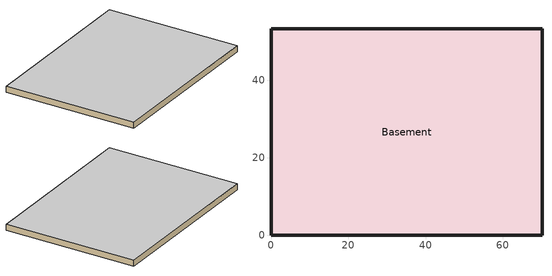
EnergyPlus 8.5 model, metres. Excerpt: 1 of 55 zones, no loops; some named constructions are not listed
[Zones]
Basement
 floor othersidecoefficients (ext_slab_8in_with_carpet): 70.1,53.34 70.1,0 0,0 0,53.34 z-2.44
 wall othersidecoefficients (basement_wall): 70.1,53.34 0,53.34 0,0 70.1,0 70.1,53.34 z-2.44:0
 ceiling adiabatic (int_slab_ceiling): 0,53.34 0,0 70.1,0 70.1,53.34 z0
[EnergyManagementSystem:Program]
StartUpCosts: SET Costs=0; IF M_ab>0 && M_ab_1==0; SET Costs=Costs+2; ENDIF; IF M_ch1>0 &&M_ch1_1==0; SET Costs=Costs+15; ENDIF; IF M_ch2>0 &&M_ch2_1==0; SET Costs=Costs+15; ENDIF; IF M_ch3>0 &&M_ch3_1==0; SET Costs=Costs+15; ENDIF; IF M_hw1>0 &&M_hw1_1==0; SET Costs=Costs+0.8; ENDIF; IF M_hw2>0 &&M_hw2_1==0; SET Costs=Costs+0.8; ENDIF; IF M_hw3>0 &&M_hw3_1==0; SET Costs=Costs+0.8; ENDIF; IF P_mtX>0 && P_mtX_1==0; SET Costs=Costs+10; ENDIF; IF P_REX>0 && P_REX_1==0; SET Costs=Costs+10; ENDIF; SET Costs=Costs*6; SET M_ab_1A=M_ab; SET M_ch1_1A=M_ch1; SET M_ch2_1A=M_ch2; SET M_ch3_1A=M_ch3; SET M_hw1_1A=M_hw1; SET M_hw2_1A=M_hw2; SET M_hw3_1A=M_hw3; SET P_mtX_1A=P_mtX; SET P_REX_1A=P_REX
[EnergyManagementSystem:GlobalVariable]
Patrms_PreheatDeltaT
ER_PreheatDeltaT
OR_PreheatDeltaT
ICU_PreheatDeltaT
LABS_PreheatDeltaT
Wired_LTG
BoilerType; CapRated; EtRated; PLRx; Ecx; SkinLossRate
[EnergyManagementSystem:OutputVariable] Type of Data in Variable=Averaged; Update Frequency=SystemTimestep
Name | EMS Variable | EMS Program or Subroutine
ExhaustEff | ExhaustEff | FuelCellWasteHeat
Eff | Eff | FuelCellWasteHeat
THW | THW | FuelCellWasteHeat
T_OA | T_OA | FuelCellWasteHeat
PLF | PLF | FuelCellWasteHeat
ExhaustTemp | ExhaustTemp | FuelCellWasteHeat
T_ch_Sec | T_ch_Sec
P_ch1 | P_ch1 | VOLTTRON_Sensors
P_ch2 | P_ch2 | VOLTTRON_Sensors
P_ch3 | P_ch3 | VOLTTRON_Sensors
Q_ch1 | Q_ch1 | VOLTTRON_Sensors
Q_ch2 | Q_ch2 | VOLTTRON_Sensors
Q_ch3 | Q_ch3 | VOLTTRON_Sensors
P_Bat | P_Bat | VOLTTRON_Sensors
TW1 | TW1 | VOLTTRON_Sensors
TW2 | TW2 | VOLTTRON_Sensors
TW3 | TW3 | VOLTTRON_Sensors
TW4 | TW4 | VOLTTRON_Sensors
TW5 | TW5 | VOLTTRON_Sensors
TW6 | TW6 | VOLTTRON_Sensors
TW7 | TW7 | VOLTTRON_Sensors
TW8 | TW8 | VOLTTRON_Sensors
TW9 | TW9 | VOLTTRON_Sensors
TW10 | TW10 | VOLTTRON_Sensors
SOC | SOC | VOLTTRON_Sensors
P_mt | P_mt | VOLTTRON_Sensors
T_mt_exhaust | T_mt_exhaust | VOLTTRON_Sensors
M_mt_fuel | M_mt_fuel | VOLTTRON_Sensors
M_mt_exhaust | M_mt_exhaust | VOLTTRON_Sensors
P_fc | P_fc | VOLTTRON_Sensors
P_RE | P_RE | VOLTTRON_Sensors
T_fc_amb | T_fc_amb | VOLTTRON_Sensors
FC_hours | FC_hours | FuelCell_Tracking
FC_starts | FC_starts | FuelCell_Tracking
G_bp1 | G_bp1 | VOLTTRON_Sensors
G_bp2 | G_bp2 | VOLTTRON_Sensors
G_bp3 | G_bp3 | VOLTTRON_Sensors
Q_b1 | Q_b1 | VOLTTRON_Sensors
Q_b2 | Q_b2 | VOLTTRON_Sensors
Q_b3 | Q_b3 | VOLTTRON_Sensors
Q_ab_in | Q_ab_in | VOLTTRON_Sensors
Q_ab_out | Q_ab_out | VOLTTRON_Sensors
Q_ChW | Q_ChW | VOLTTRON_Sensors
Q_HW | Q_HW | VOLTTRON_Sensors
SOC_ts | SOC_ts | VOLTTRON_Sensors
T_OA | T_OA | VOLTTRON_Sensors
CurrentMonthV | CurrentMonthV | VOLTTRON_Sensors
CurrentDayOfMonthV | CurrentDayOfMonthV | VOLTTRON_Sensors
CurrentHourV | CurrentHourV | VOLTTRON_Sensors
CurrentMinuteV | CurrentMinuteV | VOLTTRON_Sensors
Q_TSC | Q_TSC | VOLTTRON_Sensors
Q_TSD | Q_TSD | VOLTTRON_Sensors
M_fc_fuel | M_fc_fuel | VOLTTRON_Sensors
[ExternalInterface:Schedule]
Name | Initial Value
Ch1_D; Ch2_D; Ab_D; B2_D; B3_D; Mt_P; Re_P; Bat_Ch; Bat_Dis | 0
B1_D | 1
[AvailabilityManager:NightCycle] Applicability Schedule=ALWAYS_ON; Fan Schedule=HVACOperationSchd; Control Type=CycleOnAny; Thermostat Tolerance {deltaC}=1; Cycling Run Time {s}=1800
VAV_1 Availability Manager; VAV_ER Availability Manager; VAV_OR Availability Manager; VAV_ICU Availability Manager; VAV_PATRMS Availability Manager; VAV_2 Availability Manager; VAV_LABS Availability Manager; CAV_KITCHEN Availability Manager
[SetpointManager:Scheduled] Control Variable=Temperature
Name | Schedule | Setpoint Node or NodeList
CoolSys1 Loop Plant Demand Inlet Setpoint Manager | CW-Loop-Temp-Schedule | CoolSys1 Demand Inlet Node
VAV_ER SAT setpoint | VAV_SAT_SCH | VAV_ER Supply Equipment Outlet Node
VAV_OR SAT setpoint | VAV_SAT_SCH | VAV_OR Supply Equipment Outlet Node
VAV_ICU SAT setpoint | VAV_SAT_SCH | VAV_ICU Supply Equipment Outlet Node
VAV_PATRMS SAT setpoint | VAV_SAT_SCH | VAV_PATRMS Supply Equipment Outlet Node
VAV_LABS SAT setpoint | VAV_SAT_SCH | VAV_LABS Supply Equipment Outlet Node
HeatSys1 Boiler Setpoint Manager | HW-Loop-Temp-Schedule | Boiler Outlet Nodes
[SetpointManager:MixedAir] Control Variable=Temperature
Name | Setpoint Node or NodeList
VAV_ER_HeatC SAT Manager | VAV_ER_HeatC-VAV_ER_FanNode
VAV_OR_HeatC SAT Manager | VAV_OR_HeatC-VAV_OR_FanNode
VAV_ICU_HeatC SAT Manager | VAV_ICU_HeatC-VAV_ICU_FanNode
VAV_PATRMS_HeatC SAT Manager | VAV_PATRMS_HeatC-VAV_PATRMS_FanNode
VAV_LABS_HeatC SAT Manager | VAV_LABS_HeatC-VAV_LABS_FanNode
[Refrigeration:CompressorRack] Heat Rejection Location=OUTDOORS; Design Condenser Fan Power {W}=1000; Condenser Type=AirCooled
Name | Design Compressor Rack COP {W/W} | Compressor Rack COP Function of Temperature Curve | Condenser Fan Power Function of Temperature Curve | Refrigeration Case Name or WalkIn Name or CaseAndWalkInList
RACK1 | 1.5 | RACK1_RackCOPfTCurve | RACK1_RackCondFanCurve2 | RACK1CaseList
RACK2 | 3 | RACK2_RackCOPfTCurve |  | RACK2CaseList
[Refrigeration:CaseAndWalkInList]
Name | Case or WalkIn 1
RACK1CaseList | Kitchen_Flr_5_Case:1_WALKINFREEZER
RACK2CaseList | Kitchen_Flr_5_Case:2_SELFCONTAINEDDISPLAYCASE
[ElectricLoadCenter:Inverter:LookUpTable]
PV Inverter: Rated Maximum Continuous Output Power {W}=950000; Night Tare Loss Power {W}=0; Nominal Voltage Input {V}=120; Efficiency at 10% Power and Nominal Voltage=0.915; Efficiency at 20% Power and Nominal Voltage=0.944; Efficiency at 30% Power and Nominal Voltage=0.955; Efficiency at 50% Power and Nominal Voltage=0.962; Efficiency at 75% Power and Nominal Voltage=0.963; Efficiency at 100% Power and Nominal Voltage=0.964
[UtilityCost:Tariff] Buy Or Sell=BuyFromUtility
Name | Output Meter | Conversion Factor Choice | Real Time Pricing Charge Schedule
RTP Price Electricity | electricitypurchased:facility | kWh | Electricity_Price
Flat Price Natural Gas | Gas:Facility | CCF
Diesel Price | Diesel:Facility | MMBtu
[UtilityCost:Charge:Simple] Source Variable=totalEnergy; Category Variable=EnergyCharges
Name | Tariff | Cost per Unit Value or Variable
NaturalGas | Flat Price Natural Gas | 0.785
Diesel Cost | Diesel Price | 21.58
[Schedule:Compact]
ALWAYS_ON; HVACOperationSchd: Through: 12/31, For: AllDays, Until: 24:00, 1
CW-Loop-Temp-Schedule: Through: 12/31, For: AllDays, Until: 24:00, 6.7
HW-Loop-Temp-Schedule: Through: 12/31, For: AllDays, Until: 24:00, 82
VAV_SAT_SCH: Through: 12/31, For: AllDays, Until: 24:00, 12.8
IncludeAbsorptionChiller: Through:7/15, For: AllDays, Until: 24:00, 1, Through: 12/31, For: AllDays, Until: 24:00, 0
ExcludeAbsorptionChiller: Through:7/15, For: AllDays, Until: 24:00, 0, Through: 12/31, For: AllDays, Until: 24:00, 1
Ch4_D; B4_D; B5_D; B6_D: Through: 12/31, For: Weekdays AllOtherDays, Until: 24:00, 0
[Schedule:Constant]
Name | Hourly Value
Hourly Charging Energy | 100
Chiller 1 Availability; Chiller 2 Availability; Chiller 3 Availability; Chiller 4 Availability; Stage 5 Schedule | 1
Stage 7 Heating Schedule; Hourly Energy Schedule; Fuel Cell Starts; Previous Fuel Cell Power; Fuel Cell Hours; Ch3_D; TS_D; TS_C; FC_P; Start_Up_Costs | 0
[Schedule:File]
Electricity_Price: File=ScenarioB_Dispatch_Base1_LA.csv; Column Number=16; Rows to Skip at Top=1; Number of Hours of Data=8760; Column Separator=Comma; Interpolate to Timestep=No
[Curve:Quadratic]
Name | Coefficient1 Constant | Coefficient2 x | Coefficient3 x**2 | Minimum Value of x | Maximum Value of x
RACK1_RackCOPfTCurve | 1.7603 | -0.0377 | 0.0004 | 10 | 35
RACK1_RackCondFanCurve2 | 0 | 0.0286 | 0 | 0 | 35
RACK2_RackCOPfTCurve | 1 | 0 | 0 | 0 | 50
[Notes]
The 90.1 Prototype Building Models were developed by Pacific Northwest National Laboratory (PNNL),
under contract with the U.S. Department of Energy (DOE).  These building models were originally derived from
Advanced Energy Design Guide series, and other building industry expert input.
The original purpose of developing these prototype building models was to measure energy saving impacts from
newly published editions of ASHRAE Standard 90.1.  The basic building descriptions can be found in the Scorecards
posted at this website.  The detailed descriptions of the prototype model development and addenda modeling
of ASHRAE/IES Standard 90.1-2010" and "Enhancements to ASHRAE Standard 90.1 Prototype Building Models",
both posted at this website.
WeatherFile:  USA_IL_Chicago-OHare.Intl.AP.725300_TMY3.epw
IDF File:     /phome/comstd/ASHRAE90.1_2013_for_reporting/Hospital/90.1_std2013/input.nobackup/ASHRAE30pct_Hospital_STD2004_Chicago.dd.idf
Run Case:     ASHRAE30pct_Hospital_STD2004_Chicago
GPARM parameters as input:
Case = ASHRAE30pct_Hospital_STD2004_Chicago
weatherfile = USA_IL_Chicago-OHare_TMY2.epw
basement_tempt = Hospital_STD2004_Chicago_bsmt.idf
annual_run = no
avg_oa_tempt_ip = 49.55
maxdiff_oa_tempt_ip = 50.652
ext_wall_type = MassWall
res_ext_wall_ufactor = 0.51104367
nonres_ext_wall_ufactor = 0.698426349
roof_type = MetalDeckRoof
nonres_roof_ufactor = 0.357730569
roof_emissivity = 0.9
roof_solar_absorp = 0.7
res_window = Window_U_0.57_SHGC_0.39
nonres_window = Window_U_0.57_SHGC_0.39
res_window_east = Window_U_0.57_SHGC_0.39
nonres_window_east = Window_U_0.57_SHGC_0.39
sidelighting_control = no
exterior_lights_watts = 16636
condenser_pump_head = 179344.014
chilledwater_pump_head = 56045.00437
chilledwater_pump_secondary_head = 168135.0131
LPD1_Office = 10.76391
LPD3_Record = 13.7778048
LPD4_Corridor = 10.76391
LPD5_NurseStn_Lobby1 = 12.0555792
LPD8_NursStn = 10.76391
LPD9_NurseStn_Lobby2 = 12.7014138
LPD10_Patient_Room = 7.534737
LPD11_Physical_Therapy = 9.687519
LPD12_Lab = 15.069474
LPD13_Radiology = 4.305564
LPD14_Dining = 9.687519
LPD15_Kitchen = 12.916692
avg_oa_tempt = 9.75
maxdiff_oa_tempt = 28.14
oa_office1_flr1 = 0.000711155
oa_office_flr5 = 0.000711155
tsa_exam = 0.01422212
tsa_patient = 0.007111113
SAT_reset_switch = No
SAT_reset_T = NA
VAV_ICU_ERV = No
VAV_PATRMS_ERV = No
Economizer_NoHumidification = DifferentialDryBulb
economizer_lockout = NoLockout
eco_max_temp_limit = 12.77777778
heating_damper_act = normal
add_ck_vav_1 = No
add_ck_vav_2 = No
basement_mdp = 0.403903885275922
corridor_flr_1_mdp = 0.492240659838144
corridor_flr_2_mdp = 0.525133169353787
er_nursestn_lobby_flr_1_mdp = 0.3
icu_nursestn_lobby_flr_2_mdp = 0.3
lobby_records_flr_1_mdp = 0.3
office1_mult4_flr_1_mdp = 0.316444280369922
or_nursestn_lobby_flr_2_mdp = 0.3
